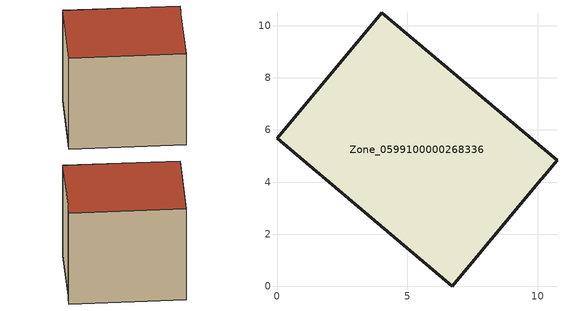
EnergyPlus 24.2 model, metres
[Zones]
Zone_0599100000268336
 floor ground (C_G): 10.74,4.83 10.27,4.27 10.02,3.98 6.72,0 0,5.68 4.01,10.5 z0
 wall outside (C_F): 6.72,0 10.02,3.98 10.27,4.27 10.74,4.83 4.01,10.5 0,5.68 6.72,0 z0:8.31
 roof outside (C_R): 10.27,4.27 10.74,4.83 4.01,10.5 0,5.68 6.72,0 10.02,3.98 z8.31
[BUILDING]
Pand.0599100000268336: North Axis=0; Terrain=City; Loads Convergence Tolerance Value=0.04; Temperature Convergence Tolerance Value=0.4; Solar Distribution=FullExterior; Maximum Number of Warmup Days=25; Minimum Number of Warmup Days=1
[Site:Location]
Rotterdam.The.Hague.AP_ZH_NLD Design_Conditions: Latitude=51.96; Longitude=4.45; Time Zone=1; Elevation=-4.5
[SITE:GROUNDTEMPERATURE:BUILDINGSURFACE]
18, 18, 18, 18, 18, 18, 18, 18, 18, 18, 18, 18
[MATERIAL] Thermal Absorptance=0.9; Solar Absorptance=0.7; Visible Absorptance=0.7
Name | Roughness | Thickness | Conductivity | Density | Specific Heat
G.TI.1946-1964 | MediumSmooth | 0.15 | 1 | 540 | 1210
F.TI.1946-1964 | Rough | 0.3 | 0.857143 | 1920 | 840
R.TI.1946-1964 | MediumRough | 0.2 | 0.277778 | 1500 | 1000
[CONSTRUCTION]
C_G: G.TI.1946-1964
C_F: F.TI.1946-1964
C_R: R.TI.1946-1964
[ZONE]
Zone_0599100000268336: Type=1; Multiplier=1; Ceiling Height=Autocalculate; Volume=Autocalculate; Floor Area=autocalculate; Part of Total Floor Area=Yes
[ZONEINFILTRATION:DESIGNFLOWRATE]
Infil_Zone_0599100000268336: Zone or ZoneList or Space or SpaceList=Zone_0599100000268336; Schedule=AlwaysOn; Design Flow Rate Calculation Method=Flow/Area; Flow Rate per Floor Area=0.003; Constant Term Coefficient=1; Temperature Term Coefficient=0; Velocity Term Coefficient=0; Velocity Squared Term Coefficient=0
[HVACTEMPLATE:ZONE:IDEALLOADSAIRSYSTEM]
Zone_0599100000268336: Maximum Heating Supply Air Temperature=50; Minimum Cooling Supply Air Temperature=13; Maximum Heating Supply Air Humidity Ratio=0.0156; Minimum Cooling Supply Air Humidity Ratio=0.0077; Heating Limit=NoLimit; Cooling Limit=NoLimit; Dehumidification Control Type=ConstantSensibleHeatRatio; Cooling Sensible Heat Ratio=0.7; Dehumidification Setpoint=60; Humidification Control Type=None; Humidification Setpoint=30; Outdoor Air Method=None; Outdoor Air Flow Rate per Person=0.00944; Outdoor Air Flow Rate per Zone Floor Area=0; Outdoor Air Flow Rate per Zone=0; Demand Controlled Ventilation Type=None; Outdoor Air Economizer Type=NoEconomizer; Heat Recovery Type=None; Sensible Heat Recovery Effectiveness=0.7; Latent Heat Recovery Effectiveness=0.65
[ZONECONTROL:THERMOSTAT]
ThermostatControl_Zone_0599100000268336: Zone or ZoneList=Zone_0599100000268336; Control Type Schedule=DualSetpointControlType; Control 1=Thermostat_Zone_0599100000268336; Temperature Difference Between Cutout And Setpoint=0
[THERMOSTATSETPOINT:DUALSETPOINT]
Thermostat_Zone_0599100000268336: Heating Setpoint Temperature Schedule=HeatingSetpoint_Zone_0599100000268336; Cooling Setpoint Temperature Schedule=CoolingSetpoint_Zone_0599100000268336
[SCHEDULE:COMPACT]
HeatingSetpoint_Zone_0599100000268336: Through: 12/31, For: AllDays, Until: 24:00, 21
CoolingSetpoint_Zone_0599100000268336: Through: 12/31, For: AllDays, Until: 24:00, 24
DualSetpointControlType: Through: 12/31, For: AllDays, Until: 24:00, 4
AlwaysOn: Through: 12/31, For: AllDays, Until: 24:00, 1
